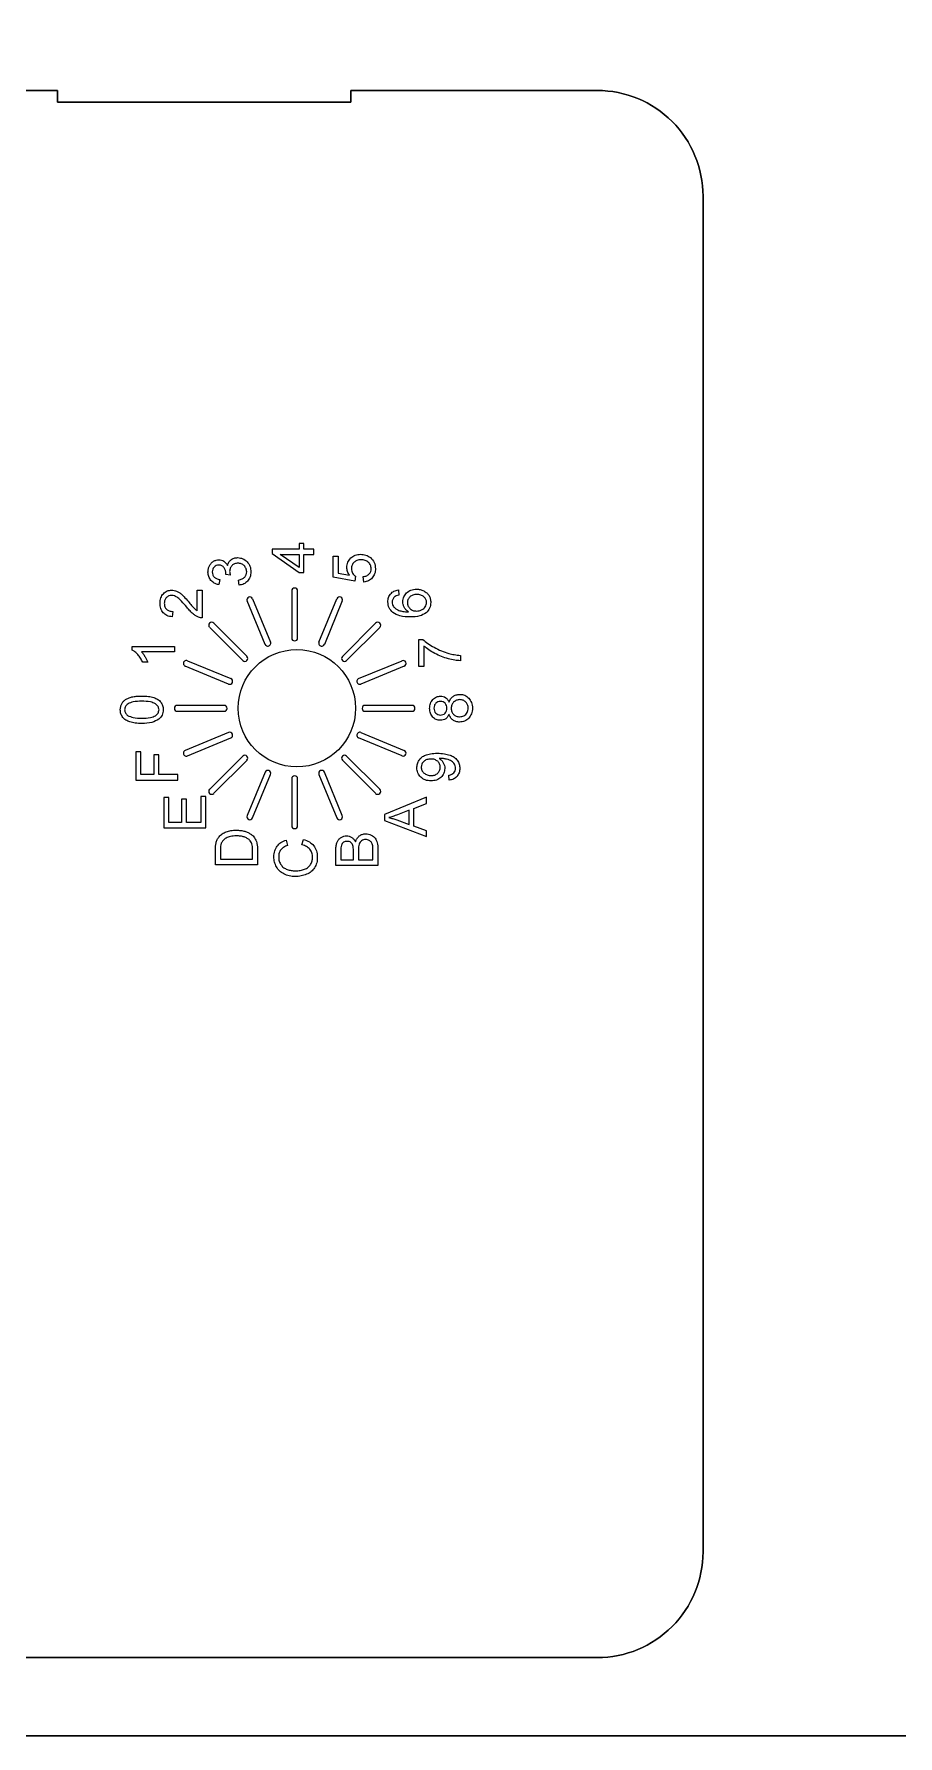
# Model space of a CAD drawing. Header units: millimetres. Extents: x 0 to 450, y 0 to 290.
# Drawn here: x 102.5 to 176.2, y 0 to 145 of the extents above; entities that cross this region are included whole.
import ezdxf

# ---------------------------------------------------------------- set-up
doc = ezdxf.new("R2010")
doc.units = ezdxf.units.MM
doc.header["$MEASUREMENT"] = 0
doc.layers.add('border', color=3, linetype='Continuous')
doc.layers.add('grave', color=1, linetype='Continuous')

msp = doc.modelspace()

# ---------------------------------------------------------------- linework, layer by layer
msp.add_lwpolyline([(450, 290), (450, 0), (0, 0), (0, 290)], close=True)
for points in [[(19.18, 131.19), (19.18, 15.68, 0.414214), (28.18, 6.68), (150.55, 6.68, 0.414214), (159.55, 15.68), (159.55, 131.19, 0.414214), (150.55, 140.19), (129.55, 140.19), (129.55, 139.19), (104.55, 139.19), (104.55, 140.19), (74.18, 140.19), (74.18, 139.19), (49.18, 139.19), (49.18, 140.19), (28.18, 140.19, 0.414213)], [(19.18, 131.19, -0.414213), (28.18, 140.19), (49.18, 140.19), (49.18, 139.19), (74.18, 139.19), (74.18, 140.19), (104.55, 140.19), (104.55, 139.19), (129.55, 139.19), (129.55, 140.19), (150.55, 140.19, -0.414214), (159.55, 131.19), (159.55, 15.68, -0.414214), (150.55, 6.68), (28.18, 6.68, -0.414214), (19.18, 15.68)]]:
    msp.add_lwpolyline(points, format="xyb", close=True)
msp.add_circle((124.94, 87.56), 5)
at = {"layer": 'border'}
msp.add_lwpolyline([(450, 0), (450, 290), (0, 290), (0, 0)], close=True, dxfattribs=at)
at = {"layer": 'grave'}
for p, q in [((128.04, 98.73), (128.04, 100.51)), ((128.04, 100.51), (128.46, 100.51)), ((128.46, 100.51), (128.46, 99.08)), ((119.26, 98.91), (118.88, 98.96)), ((129.88, 98.38), (128.04, 98.73)), ((128.46, 99.08), (129.43, 98.89)), ((129.94, 98.8), (129.88, 98.38)), ((130.64, 98.3), (130.6, 98.77)), ((116.45, 95.87), (116.45, 97.63)), ((116.45, 97.63), (116.87, 97.63)), ((116.87, 97.63), (116.87, 95.26)), ((118.37, 98.52), (118.29, 98.09)), ((120.01, 98.04), (119.95, 98.48)), ((133.59, 97.64), (133.62, 97.2)), ((114.36, 95.8), (114.31, 95.35)), ((122.23, 93), (120.7, 96.7)), ((121.16, 96.89), (122.69, 93.19)), ((126.82, 93.19), (128.35, 96.89)), ((128.81, 96.7), (127.28, 93)), ((120.34, 91.62), (117.51, 94.45)), ((117.86, 94.8), (120.69, 91.97)), ((128.82, 91.97), (131.65, 94.8)), ((132, 94.45), (129.17, 91.62)), ((110.91, 92.52), (110.91, 92.81)), ((110.91, 92.81), (114.5, 92.81)), ((114.5, 92.81), (114.5, 92.37)), ((135.33, 91.11), (135.33, 93.43)), ((135.33, 93.43), (135.68, 93.43)), ((135.76, 92.86), (135.76, 91.11)), ((114.5, 92.37), (111.7, 92.37)), ((112.23, 91.49), (111.8, 91.49)), ((115.61, 91.61), (119.31, 90.08)), ((130.2, 90.08), (133.9, 91.61)), ((138.87, 92.06), (138.87, 91.61)), ((119.12, 89.62), (115.42, 91.15)), ((134.09, 91.15), (130.39, 89.62)), ((135.76, 91.11), (135.33, 91.11)), ((133.9, 83.5), (130.2, 85.03)), ((130.39, 85.49), (134.09, 83.96)), ((117.51, 80.66), (120.34, 83.49)), ((120.69, 83.13), (117.86, 80.31)), ((131.65, 80.31), (128.82, 83.13)), ((129.17, 83.49), (132, 80.66)), ((137.93, 81.43), (137.89, 81.86)), ((134.51, 78.87), (133.52, 78.49)), ((134.51, 77.65), (134.51, 78.87)), ((133.46, 78.05), (134.51, 77.65)), ((118, 74.21), (118, 75.44)), ((118.42, 75.44), (118.42, 74.69)), ((121.16, 74.69), (121.16, 75.45)), ((121.58, 75.5), (121.58, 74.21)), ((124.03, 76.33), (124.14, 75.86)), ((125.37, 75.91), (125.49, 76.39)), ((128.26, 74.16), (128.26, 75.5)), ((129.76, 74.63), (129.76, 75.41)), ((130.19, 75.46), (130.19, 74.63)), ((131.42, 74.63), (131.42, 75.52)), ((131.84, 75.52), (131.84, 74.16)), ((121.58, 74.21), (118, 74.21)), ((118.42, 74.69), (121.16, 74.69)), ((131.84, 74.16), (128.26, 74.16)), ((128.68, 75.35), (128.68, 74.63)), ((128.68, 74.63), (129.76, 74.63)), ((130.19, 74.63), (131.42, 74.63))]:
    msp.add_line(p, q, dxfattribs=at)
for points in [[(126.39, 101.11), (125.54, 101.11), (125.54, 101.6), (125.13, 101.6), (125.13, 101.11), (122.82, 101.11), (122.82, 100.75), (125.13, 99.12), (125.54, 99.12), (125.54, 100.67), (126.39, 100.67)], [(125.13, 99.55), (123.52, 100.67), (125.13, 100.67)], [(114.8, 81.91), (113.17, 81.91), (113.17, 83.59), (112.75, 83.59), (112.75, 81.91), (111.64, 81.91), (111.64, 83.85), (111.22, 83.85), (111.22, 81.44), (114.8, 81.44)], [(117.18, 80.03), (116.75, 80.03), (116.75, 77.83), (115.53, 77.83), (115.53, 79.81), (115.11, 79.81), (115.11, 77.83), (114.02, 77.83), (114.02, 79.95), (113.6, 79.95), (113.6, 77.36), (117.18, 77.36)], [(135.98, 77.12), (134.9, 77.52), (134.9, 79.01), (135.98, 79.43), (135.98, 79.97), (132.4, 78.5), (132.4, 77.99), (135.98, 76.62)]]:
    msp.add_lwpolyline(points, close=True, dxfattribs=at)
for points in [[(125, 93.55), (125, 97.55, 1), (124.5, 97.55), (124.5, 93.55, 1)], [(114.75, 87.3), (118.75, 87.3, 1), (118.75, 87.8), (114.75, 87.8, 1)], [(130.75, 87.3), (134.75, 87.3, 1), (134.75, 87.8), (130.75, 87.8, 1)], [(119.12, 85.49), (115.42, 83.96, 1), (115.61, 83.5), (119.31, 85.03, 1)], [(122.23, 82.11), (120.7, 78.41, 1), (121.16, 78.22), (122.69, 81.92, 1)], [(124.5, 81.55), (124.5, 77.55, 1), (125, 77.55), (125, 81.55, 1)], [(126.82, 81.92), (128.35, 78.22, 1), (128.81, 78.41), (127.28, 82.11, 1)]]:
    msp.add_lwpolyline(points, format="xyb", close=True, dxfattribs=at)
msp.add_circle((124.94, 87.56), 5, dxfattribs=at)
for centre, start, end in [((120.93, 96.79), 22.5, 202.5), ((128.58, 96.79), 337.5, 157.5), ((117.68, 94.63), 45, 225), ((131.83, 94.63), 315, 135), ((122.46, 93.1), 202.5, 22.5), ((127.05, 93.1), 157.5, 337.5), ((115.52, 91.38), 67.5, 247.5), ((120.51, 91.8), 225, 45), ((129, 91.8), 135, 315), ((133.99, 91.38), 292.5, 112.5), ((119.21, 89.85), 247.5, 67.5), ((130.3, 89.85), 112.5, 292.5), ((130.3, 85.26), 67.5, 247.5), ((120.51, 83.31), 315, 135), ((129, 83.31), 45, 225), ((133.99, 83.73), 247.5, 67.5), ((117.68, 80.48), 135, 315), ((131.83, 80.48), 225, 45)]:
    msp.add_arc(centre, 0.25, start, end, dxfattribs=at)
for points, knots in [([(117.49, 99.7), (117.53, 99.78), (117.62, 99.93), (117.76, 100.03), (117.83, 100.08)], [0, 0, 0, 0, 0.02635026, 0.05150271, 0.05150271, 0.05150271, 0.05150271]), ([(117.83, 100.08), (117.91, 100.12), (118.05, 100.19), (118.21, 100.2), (118.29, 100.21)], [0, 0, 0, 0, 0.02444831, 0.04841448, 0.04841448, 0.04841448, 0.04841448]), ([(118.29, 100.21), (118.37, 100.2), (118.52, 100.19), (118.65, 100.12), (118.72, 100.08)], [0, 0, 0, 0, 0.02237336, 0.04451912, 0.04451912, 0.04451912, 0.04451912]), ([(118.72, 100.08), (118.78, 100.04), (118.9, 99.94), (118.98, 99.79), (119.02, 99.72)], [0, 0, 0, 0, 0.02303291, 0.04818776, 0.04818776, 0.04818776, 0.04818776]), ([(119.02, 99.72), (119.05, 99.81), (119.11, 100.01), (119.25, 100.14), (119.32, 100.21)], [0, 0, 0, 0, 0.03036364, 0.05886113, 0.05886113, 0.05886113, 0.05886113]), ([(119.32, 100.21), (119.41, 100.26), (119.58, 100.37), (119.79, 100.38), (119.9, 100.39)], [0, 0, 0, 0, 0.02912511, 0.06119641, 0.06119641, 0.06119641, 0.06119641]), ([(119.9, 100.39), (120.05, 100.37), (120.35, 100.34), (120.58, 100.14), (120.7, 100.04)], [0, 0, 0, 0, 0.04413944, 0.08846695, 0.08846695, 0.08846695, 0.08846695]), ([(129.2, 99.56), (129.21, 99.71), (129.24, 100.01), (129.43, 100.24), (129.53, 100.36)], [0, 0, 0, 0, 0.04396875, 0.08734001, 0.08734001, 0.08734001, 0.08734001]), ([(129.53, 100.36), (129.64, 100.45), (129.89, 100.64), (130.2, 100.67), (130.36, 100.68)], [0, 0, 0, 0, 0.04428646, 0.09136764, 0.09136764, 0.09136764, 0.09136764]), ([(130.4, 100.21), (130.28, 100.21), (130.06, 100.19), (129.89, 100.06), (129.81, 100)], [0, 0, 0, 0, 0.03404226, 0.06422729, 0.06422729, 0.06422729, 0.06422729]), ([(130.36, 100.68), (130.52, 100.67), (130.82, 100.65), (131.08, 100.48), (131.2, 100.39)], [0, 0, 0, 0, 0.04583817, 0.08998056, 0.08998056, 0.08998056, 0.08998056]), ([(131.04, 99.99), (130.95, 100.06), (130.76, 100.19), (130.52, 100.2), (130.4, 100.21)], [0, 0, 0, 0, 0.03234495, 0.06841027, 0.06841027, 0.06841027, 0.06841027]), ([(131.2, 100.39), (131.33, 100.27), (131.59, 100.01), (131.62, 99.64), (131.64, 99.45)], [0, 0, 0, 0, 0.0521501, 0.1065301, 0.1065301, 0.1065301, 0.1065301]), ([(117.36, 99.16), (117.37, 99.26), (117.38, 99.44), (117.45, 99.62), (117.49, 99.7)], [0, 0, 0, 0, 0.02831224, 0.05579835, 0.05579835, 0.05579835, 0.05579835]), ([(117.61, 98.45), (117.54, 98.55), (117.39, 98.77), (117.37, 99.03), (117.36, 99.16)], [0, 0, 0, 0, 0.03686075, 0.0763322, 0.0763322, 0.0763322, 0.0763322]), ([(117.88, 99.59), (117.84, 99.53), (117.74, 99.41), (117.73, 99.25), (117.73, 99.17)], [0, 0, 0, 0, 0.02219818, 0.04602926, 0.04602926, 0.04602926, 0.04602926]), ([(117.73, 99.17), (117.73, 99.09), (117.74, 98.93), (117.84, 98.81), (117.89, 98.74)], [0, 0, 0, 0, 0.02384132, 0.04655009, 0.04655009, 0.04655009, 0.04655009]), ([(118.28, 99.76), (118.21, 99.75), (118.06, 99.74), (117.94, 99.64), (117.88, 99.59)], [0, 0, 0, 0, 0.02246997, 0.04420715, 0.04420715, 0.04420715, 0.04420715]), ([(117.89, 98.74), (117.95, 98.69), (118.09, 98.58), (118.27, 98.54), (118.37, 98.52)], [0, 0, 0, 0, 0.02455101, 0.05384432, 0.05384432, 0.05384432, 0.05384432]), ([(118.74, 99.53), (118.68, 99.6), (118.56, 99.73), (118.38, 99.75), (118.28, 99.76)], [0, 0, 0, 0, 0.02510623, 0.05224382, 0.05224382, 0.05224382, 0.05224382]), ([(118.88, 99.03), (118.88, 99.12), (118.87, 99.3), (118.78, 99.46), (118.74, 99.53)], [0, 0, 0, 0, 0.02692259, 0.05319474, 0.05319474, 0.05319474, 0.05319474]), ([(118.88, 98.96), (118.88, 98.97), (118.88, 98.99), (118.88, 99.02), (118.88, 99.03)], [0, 0, 0, 0, 0.003984151, 0.007099337, 0.007099337, 0.007099337, 0.007099337]), ([(119.41, 99.72), (119.35, 99.65), (119.24, 99.5), (119.22, 99.31), (119.21, 99.22)], [0, 0, 0, 0, 0.02686561, 0.055128, 0.055128, 0.055128, 0.055128]), ([(119.21, 99.22), (119.22, 99.17), (119.22, 99.07), (119.25, 98.96), (119.26, 98.91)], [0, 0, 0, 0, 0.01403026, 0.03144839, 0.03144839, 0.03144839, 0.03144839]), ([(119.91, 99.92), (119.81, 99.91), (119.63, 99.9), (119.48, 99.78), (119.41, 99.72)], [0, 0, 0, 0, 0.02805741, 0.05484616, 0.05484616, 0.05484616, 0.05484616]), ([(120.44, 99.71), (120.37, 99.77), (120.21, 99.89), (120.01, 99.91), (119.91, 99.92)], [0, 0, 0, 0, 0.02889628, 0.05855586, 0.05855586, 0.05855586, 0.05855586]), ([(119.95, 98.48), (120.07, 98.51), (120.27, 98.55), (120.42, 98.68), (120.49, 98.74)], [0, 0, 0, 0, 0.03372205, 0.06040708, 0.06040708, 0.06040708, 0.06040708]), ([(120.66, 99.18), (120.65, 99.28), (120.63, 99.48), (120.51, 99.63), (120.44, 99.71)], [0, 0, 0, 0, 0.02909503, 0.05781441, 0.05781441, 0.05781441, 0.05781441]), ([(120.49, 98.74), (120.54, 98.8), (120.64, 98.93), (120.65, 99.1), (120.66, 99.18)], [0, 0, 0, 0, 0.02365744, 0.04814589, 0.04814589, 0.04814589, 0.04814589]), ([(120.7, 100.04), (120.79, 99.92), (120.99, 99.66), (121.01, 99.34), (121.02, 99.18)], [0, 0, 0, 0, 0.04577052, 0.09419053, 0.09419053, 0.09419053, 0.09419053]), ([(121.02, 99.18), (121.01, 99.03), (120.99, 98.74), (120.82, 98.51), (120.74, 98.4)], [0, 0, 0, 0, 0.04368886, 0.08464274, 0.08464274, 0.08464274, 0.08464274]), ([(129.43, 98.89), (129.36, 99), (129.23, 99.2), (129.21, 99.45), (129.2, 99.56)], [0, 0, 0, 0, 0.03706885, 0.07212838, 0.07212838, 0.07212838, 0.07212838]), ([(129.81, 100), (129.74, 99.92), (129.61, 99.76), (129.6, 99.55), (129.59, 99.45)], [0, 0, 0, 0, 0.02932796, 0.0607159, 0.0607159, 0.0607159, 0.0607159]), ([(129.59, 99.45), (129.59, 99.38), (129.6, 99.24), (129.66, 99.12), (129.69, 99.06)], [0, 0, 0, 0, 0.02034598, 0.03986304, 0.03986304, 0.03986304, 0.03986304]), ([(129.69, 99.06), (129.72, 99.01), (129.79, 98.91), (129.89, 98.83), (129.94, 98.8)], [0, 0, 0, 0, 0.01885604, 0.03699408, 0.03699408, 0.03699408, 0.03699408]), ([(130.6, 98.77), (130.7, 98.79), (130.89, 98.82), (131.04, 98.95), (131.1, 99)], [0, 0, 0, 0, 0.03071424, 0.05681079, 0.05681079, 0.05681079, 0.05681079]), ([(131.36, 98.66), (131.26, 98.57), (131.06, 98.38), (130.78, 98.33), (130.64, 98.3)], [0, 0, 0, 0, 0.0399977, 0.08217247, 0.08217247, 0.08217247, 0.08217247]), ([(131.27, 99.45), (131.26, 99.56), (131.24, 99.76), (131.1, 99.92), (131.04, 99.99)], [0, 0, 0, 0, 0.02990125, 0.06020051, 0.06020051, 0.06020051, 0.06020051]), ([(131.1, 99), (131.15, 99.07), (131.25, 99.2), (131.27, 99.37), (131.27, 99.45)], [0, 0, 0, 0, 0.02421323, 0.04902314, 0.04902314, 0.04902314, 0.04902314]), ([(131.64, 99.45), (131.63, 99.3), (131.61, 99.01), (131.44, 98.77), (131.36, 98.66)], [0, 0, 0, 0, 0.04486587, 0.08575106, 0.08575106, 0.08575106, 0.08575106]), ([(113.28, 96.51), (113.29, 96.67), (113.3, 96.97), (113.48, 97.21), (113.56, 97.32)], [0, 0, 0, 0, 0.04669189, 0.08806999, 0.08806999, 0.08806999, 0.08806999]), ([(113.56, 97.32), (113.66, 97.41), (113.87, 97.59), (114.14, 97.61), (114.27, 97.62)], [0, 0, 0, 0, 0.03911668, 0.07865432, 0.07865432, 0.07865432, 0.07865432]), ([(114.26, 97.17), (114.18, 97.17), (114.01, 97.15), (113.88, 97.04), (113.82, 96.99)], [0, 0, 0, 0, 0.02452691, 0.04893536, 0.04893536, 0.04893536, 0.04893536]), ([(114.79, 96.97), (114.7, 97.03), (114.54, 97.14), (114.35, 97.16), (114.26, 97.17)], [0, 0, 0, 0, 0.03123988, 0.05741224, 0.05741224, 0.05741224, 0.05741224]), ([(114.27, 97.62), (114.34, 97.62), (114.49, 97.61), (114.62, 97.56), (114.69, 97.54)], [0, 0, 0, 0, 0.0214143, 0.04336261, 0.04336261, 0.04336261, 0.04336261]), ([(114.69, 97.54), (114.77, 97.5), (114.92, 97.42), (115.06, 97.31), (115.13, 97.25)], [0, 0, 0, 0, 0.0242973, 0.05271448, 0.05271448, 0.05271448, 0.05271448]), ([(115.13, 97.25), (115.22, 97.16), (115.44, 96.94), (115.64, 96.71), (115.76, 96.57)], [0, 0, 0, 0, 0.03843259, 0.09255416, 0.09255416, 0.09255416, 0.09255416]), ([(118.29, 98.09), (118.15, 98.12), (117.89, 98.18), (117.7, 98.36), (117.61, 98.45)], [0, 0, 0, 0, 0.04137185, 0.07886633, 0.07886633, 0.07886633, 0.07886633]), ([(120.74, 98.4), (120.64, 98.3), (120.43, 98.11), (120.15, 98.07), (120.01, 98.04)], [0, 0, 0, 0, 0.04044859, 0.0824627, 0.0824627, 0.0824627, 0.0824627]), ([(132.7, 96.62), (132.7, 96.75), (132.72, 97.01), (132.86, 97.22), (132.93, 97.31)], [0, 0, 0, 0, 0.03887509, 0.07442257, 0.07442257, 0.07442257, 0.07442257]), ([(132.93, 97.31), (133.02, 97.4), (133.21, 97.57), (133.46, 97.61), (133.59, 97.64)], [0, 0, 0, 0, 0.0355058, 0.07426443, 0.07426443, 0.07426443, 0.07426443]), ([(133.62, 97.2), (133.54, 97.18), (133.41, 97.15), (133.29, 97.07), (133.25, 97.04)], [0, 0, 0, 0, 0.023434, 0.04141981, 0.04141981, 0.04141981, 0.04141981]), ([(133.97, 96.64), (133.98, 96.79), (134.01, 97.07), (134.2, 97.28), (134.29, 97.39)], [0, 0, 0, 0, 0.041476, 0.08336616, 0.08336616, 0.08336616, 0.08336616]), ([(134.29, 97.39), (134.41, 97.48), (134.66, 97.67), (134.97, 97.69), (135.13, 97.7)], [0, 0, 0, 0, 0.04371909, 0.09089451, 0.09089451, 0.09089451, 0.09089451]), ([(135.15, 97.25), (135.04, 97.25), (134.83, 97.24), (134.65, 97.11), (134.57, 97.05)], [0, 0, 0, 0, 0.03353898, 0.06286504, 0.06286504, 0.06286504, 0.06286504]), ([(135.13, 97.7), (135.24, 97.7), (135.45, 97.68), (135.65, 97.6), (135.75, 97.56)], [0, 0, 0, 0, 0.03270348, 0.06473412, 0.06473412, 0.06473412, 0.06473412]), ([(135.76, 97.05), (135.68, 97.11), (135.5, 97.24), (135.27, 97.25), (135.15, 97.25)], [0, 0, 0, 0, 0.03044865, 0.06535521, 0.06535521, 0.06535521, 0.06535521]), ([(135.75, 97.56), (135.84, 97.5), (136.02, 97.4), (136.14, 97.24), (136.2, 97.16)], [0, 0, 0, 0, 0.03081813, 0.06025255, 0.06025255, 0.06025255, 0.06025255]), ([(136.2, 97.16), (136.24, 97.07), (136.33, 96.89), (136.34, 96.68), (136.35, 96.58)], [0, 0, 0, 0, 0.02945267, 0.06021155, 0.06021155, 0.06021155, 0.06021155]), ([(113.54, 95.7), (113.46, 95.81), (113.3, 96.06), (113.28, 96.35), (113.28, 96.51)], [0, 0, 0, 0, 0.04064736, 0.08696067, 0.08696067, 0.08696067, 0.08696067]), ([(113.82, 96.99), (113.77, 96.92), (113.66, 96.77), (113.65, 96.59), (113.64, 96.5)], [0, 0, 0, 0, 0.02537745, 0.0529362, 0.0529362, 0.0529362, 0.0529362]), ([(113.64, 96.5), (113.65, 96.4), (113.66, 96.21), (113.78, 96.06), (113.83, 95.99)], [0, 0, 0, 0, 0.02895846, 0.05536998, 0.05536998, 0.05536998, 0.05536998]), ([(113.83, 95.99), (113.9, 95.94), (114.06, 95.82), (114.25, 95.81), (114.36, 95.8)], [0, 0, 0, 0, 0.02685609, 0.05728963, 0.05728963, 0.05728963, 0.05728963]), ([(115.55, 96.18), (115.41, 96.35), (115.18, 96.63), (114.9, 96.87), (114.79, 96.97)], [0, 0, 0, 0, 0.0650277, 0.1095517, 0.1095517, 0.1095517, 0.1095517]), ([(116.09, 95.6), (116, 95.68), (115.81, 95.86), (115.64, 96.07), (115.55, 96.18)], [0, 0, 0, 0, 0.03507256, 0.07908852, 0.07908852, 0.07908852, 0.07908852]), ([(115.76, 96.57), (115.85, 96.46), (116, 96.28), (116.15, 96.12), (116.21, 96.06)], [0, 0, 0, 0, 0.04278631, 0.0678956, 0.0678956, 0.0678956, 0.0678956]), ([(116.21, 96.06), (116.25, 96.02), (116.32, 95.96), (116.41, 95.9), (116.45, 95.87)], [0, 0, 0, 0, 0.01568666, 0.03022229, 0.03022229, 0.03022229, 0.03022229]), ([(133.11, 95.72), (132.99, 95.84), (132.74, 96.1), (132.71, 96.44), (132.7, 96.62)], [0, 0, 0, 0, 0.0498648, 0.1017308, 0.1017308, 0.1017308, 0.1017308]), ([(133.25, 97.04), (133.19, 96.97), (133.08, 96.85), (133.06, 96.68), (133.06, 96.6)], [0, 0, 0, 0, 0.02438635, 0.04888914, 0.04888914, 0.04888914, 0.04888914]), ([(133.06, 96.6), (133.06, 96.53), (133.07, 96.4), (133.14, 96.28), (133.17, 96.23)], [0, 0, 0, 0, 0.01993085, 0.0392026, 0.0392026, 0.0392026, 0.0392026]), ([(134.61, 95.34), (134.31, 95.34), (133.77, 95.35), (133.31, 95.61), (133.11, 95.72)], [0, 0, 0, 0, 0.0901106, 0.1577979, 0.1577979, 0.1577979, 0.1577979]), ([(133.17, 96.23), (133.23, 96.16), (133.36, 96.02), (133.53, 95.94), (133.62, 95.9)], [0, 0, 0, 0, 0.02628348, 0.05551576, 0.05551576, 0.05551576, 0.05551576]), ([(133.62, 95.9), (133.73, 95.86), (134, 95.78), (134.28, 95.78), (134.44, 95.78)], [0, 0, 0, 0, 0.03637255, 0.08403729, 0.08403729, 0.08403729, 0.08403729]), ([(134.08, 96.16), (134.05, 96.24), (133.98, 96.39), (133.97, 96.56), (133.97, 96.64)], [0, 0, 0, 0, 0.02508842, 0.04985945, 0.04985945, 0.04985945, 0.04985945]), ([(134.44, 95.78), (134.37, 95.83), (134.22, 95.94), (134.13, 96.09), (134.08, 96.16)], [0, 0, 0, 0, 0.02746894, 0.05332495, 0.05332495, 0.05332495, 0.05332495]), ([(134.57, 97.05), (134.51, 96.98), (134.38, 96.84), (134.36, 96.65), (134.36, 96.56)], [0, 0, 0, 0, 0.02749038, 0.0554706, 0.0554706, 0.0554706, 0.0554706]), ([(134.36, 96.56), (134.36, 96.46), (134.38, 96.27), (134.51, 96.12), (134.57, 96.05)], [0, 0, 0, 0, 0.02804014, 0.05607882, 0.05607882, 0.05607882, 0.05607882]), ([(134.57, 96.05), (134.65, 95.99), (134.81, 95.86), (135.02, 95.85), (135.13, 95.84)], [0, 0, 0, 0, 0.0291851, 0.06095313, 0.06095313, 0.06095313, 0.06095313]), ([(135.13, 95.84), (135.2, 95.85), (135.35, 95.86), (135.49, 95.91), (135.56, 95.94)], [0, 0, 0, 0, 0.02234722, 0.04478512, 0.04478512, 0.04478512, 0.04478512]), ([(135.56, 95.94), (135.63, 95.97), (135.75, 96.04), (135.84, 96.15), (135.88, 96.21)], [0, 0, 0, 0, 0.02163182, 0.04201231, 0.04201231, 0.04201231, 0.04201231]), ([(135.99, 96.57), (135.98, 96.66), (135.96, 96.85), (135.83, 96.98), (135.76, 97.05)], [0, 0, 0, 0, 0.0264811, 0.0541682, 0.0541682, 0.0541682, 0.0541682]), ([(135.88, 96.21), (135.91, 96.27), (135.97, 96.38), (135.98, 96.51), (135.99, 96.57)], [0, 0, 0, 0, 0.01954109, 0.03835391, 0.03835391, 0.03835391, 0.03835391]), ([(136.35, 96.58), (136.33, 96.41), (136.3, 96.06), (136.06, 95.81), (135.95, 95.68)], [0, 0, 0, 0, 0.0508786, 0.1008497, 0.1008497, 0.1008497, 0.1008497]), ([(114.31, 95.35), (114.16, 95.37), (113.86, 95.41), (113.64, 95.61), (113.54, 95.7)], [0, 0, 0, 0, 0.04587519, 0.08619709, 0.08619709, 0.08619709, 0.08619709]), ([(116.56, 95.32), (116.48, 95.35), (116.31, 95.43), (116.17, 95.54), (116.09, 95.6)], [0, 0, 0, 0, 0.02670979, 0.05591823, 0.05591823, 0.05591823, 0.05591823]), ([(116.87, 95.26), (116.82, 95.26), (116.71, 95.27), (116.61, 95.3), (116.56, 95.32)], [0, 0, 0, 0, 0.01559851, 0.0311012, 0.0311012, 0.0311012, 0.0311012]), ([(135.95, 95.68), (135.77, 95.58), (135.36, 95.35), (134.89, 95.34), (134.61, 95.34)], [0, 0, 0, 0, 0.0594812, 0.1396326, 0.1396326, 0.1396326, 0.1396326]), ([(135.68, 93.43), (135.81, 93.31), (136.11, 93.05), (136.46, 92.85), (136.64, 92.75)], [0, 0, 0, 0, 0.054333, 0.1182703, 0.1182703, 0.1182703, 0.1182703]), ([(136.69, 92.23), (136.52, 92.33), (136.19, 92.51), (135.89, 92.75), (135.76, 92.86)], [0, 0, 0, 0, 0.0596331, 0.1130964, 0.1130964, 0.1130964, 0.1130964]), ([(111.38, 92.13), (111.31, 92.22), (111.16, 92.37), (110.99, 92.48), (110.91, 92.52)], [0, 0, 0, 0, 0.03384013, 0.06204286, 0.06204286, 0.06204286, 0.06204286]), ([(111.8, 91.49), (111.74, 91.61), (111.63, 91.84), (111.46, 92.04), (111.38, 92.13)], [0, 0, 0, 0, 0.03950592, 0.07712933, 0.07712933, 0.07712933, 0.07712933]), ([(111.7, 92.37), (111.75, 92.31), (111.86, 92.18), (111.95, 92.03), (112, 91.95)], [0, 0, 0, 0, 0.02378056, 0.05155298, 0.05155298, 0.05155298, 0.05155298]), ([(112, 91.95), (112.05, 91.87), (112.13, 91.72), (112.2, 91.56), (112.23, 91.49)], [0, 0, 0, 0, 0.02780212, 0.05158479, 0.05158479, 0.05158479, 0.05158479]), ([(136.64, 92.75), (136.84, 92.64), (137.24, 92.43), (137.67, 92.3), (137.88, 92.23)], [0, 0, 0, 0, 0.0680114, 0.1346573, 0.1346573, 0.1346573, 0.1346573]), ([(137.85, 91.77), (137.65, 91.83), (137.25, 91.95), (136.88, 92.14), (136.69, 92.23)], [0, 0, 0, 0, 0.0618409, 0.1242261, 0.1242261, 0.1242261, 0.1242261]), ([(138.87, 91.61), (138.71, 91.62), (138.37, 91.64), (138.03, 91.73), (137.85, 91.77)], [0, 0, 0, 0, 0.0468491, 0.1035713, 0.1035713, 0.1035713, 0.1035713]), ([(137.88, 92.23), (138.04, 92.19), (138.36, 92.11), (138.69, 92.08), (138.87, 92.06)], [0, 0, 0, 0, 0.04828224, 0.09996724, 0.09996724, 0.09996724, 0.09996724]), ([(110.34, 88.3), (110.42, 88.34), (110.59, 88.44), (110.78, 88.49), (110.88, 88.52)], [0, 0, 0, 0, 0.02732699, 0.05786128, 0.05786128, 0.05786128, 0.05786128]), ([(110.88, 88.52), (111, 88.54), (111.28, 88.6), (111.56, 88.6), (111.72, 88.6)], [0, 0, 0, 0, 0.03732704, 0.0851295, 0.0851295, 0.0851295, 0.0851295]), ([(111.72, 88.6), (111.91, 88.6), (112.26, 88.59), (112.59, 88.51), (112.74, 88.47)], [0, 0, 0, 0, 0.0570071, 0.1028162, 0.1028162, 0.1028162, 0.1028162]), ([(112.74, 88.47), (112.86, 88.42), (113.09, 88.34), (113.26, 88.17), (113.34, 88.08)], [0, 0, 0, 0, 0.03791085, 0.07196247, 0.07196247, 0.07196247, 0.07196247]), ([(136.52, 88.31), (136.62, 88.39), (136.81, 88.56), (137.06, 88.58), (137.19, 88.59)], [0, 0, 0, 0, 0.03701224, 0.07381402, 0.07381402, 0.07381402, 0.07381402]), ([(137.19, 88.59), (137.26, 88.59), (137.42, 88.58), (137.55, 88.5), (137.62, 88.46)], [0, 0, 0, 0, 0.02351276, 0.04582798, 0.04582798, 0.04582798, 0.04582798]), ([(137.62, 88.46), (137.68, 88.41), (137.8, 88.3), (137.87, 88.15), (137.9, 88.07)], [0, 0, 0, 0, 0.02317621, 0.04937035, 0.04937035, 0.04937035, 0.04937035]), ([(137.9, 88.07), (137.94, 88.17), (138.02, 88.36), (138.17, 88.5), (138.25, 88.57)], [0, 0, 0, 0, 0.03223906, 0.06178324, 0.06178324, 0.06178324, 0.06178324]), ([(138.25, 88.57), (138.33, 88.62), (138.51, 88.72), (138.72, 88.73), (138.82, 88.74)], [0, 0, 0, 0, 0.02924802, 0.06043013, 0.06043013, 0.06043013, 0.06043013]), ([(138.82, 88.74), (138.97, 88.73), (139.26, 88.7), (139.48, 88.51), (139.59, 88.42)], [0, 0, 0, 0, 0.04300935, 0.08557606, 0.08557606, 0.08557606, 0.08557606]), ([(109.89, 87.43), (109.9, 87.52), (109.91, 87.7), (109.98, 87.86), (110.01, 87.94)], [0, 0, 0, 0, 0.02719356, 0.05225005, 0.05225005, 0.05225005, 0.05225005]), ([(110.1, 86.78), (110.04, 86.88), (109.91, 87.08), (109.9, 87.31), (109.89, 87.43)], [0, 0, 0, 0, 0.03307273, 0.06919226, 0.06919226, 0.06919226, 0.06919226]), ([(110.01, 87.94), (110.05, 88.01), (110.14, 88.15), (110.28, 88.25), (110.34, 88.3)], [0, 0, 0, 0, 0.02437199, 0.04946516, 0.04946516, 0.04946516, 0.04946516]), ([(110.55, 87.94), (110.46, 87.87), (110.3, 87.74), (110.27, 87.53), (110.26, 87.43)], [0, 0, 0, 0, 0.03180097, 0.06094916, 0.06094916, 0.06094916, 0.06094916]), ([(110.26, 87.43), (110.27, 87.33), (110.29, 87.14), (110.44, 87.01), (110.51, 86.94)], [0, 0, 0, 0, 0.02796589, 0.05652493, 0.05652493, 0.05652493, 0.05652493]), ([(111.72, 88.15), (111.47, 88.15), (111.07, 88.16), (110.69, 88), (110.55, 87.94)], [0, 0, 0, 0, 0.073728, 0.12026, 0.12026, 0.12026, 0.12026]), ([(112.89, 87.94), (112.75, 88), (112.38, 88.15), (111.97, 88.15), (111.72, 88.15)], [0, 0, 0, 0, 0.0465895, 0.1200131, 0.1200131, 0.1200131, 0.1200131]), ([(113.19, 87.43), (113.17, 87.53), (113.14, 87.74), (112.98, 87.87), (112.89, 87.94)], [0, 0, 0, 0, 0.02880913, 0.06064739, 0.06064739, 0.06064739, 0.06064739]), ([(112.9, 86.92), (112.98, 86.99), (113.14, 87.13), (113.17, 87.33), (113.19, 87.43)], [0, 0, 0, 0, 0.03177515, 0.06057653, 0.06057653, 0.06057653, 0.06057653]), ([(113.55, 87.43), (113.53, 87.27), (113.51, 86.96), (113.29, 86.73), (113.18, 86.62)], [0, 0, 0, 0, 0.04712582, 0.09191752, 0.09191752, 0.09191752, 0.09191752]), ([(113.34, 88.08), (113.4, 87.99), (113.53, 87.79), (113.54, 87.56), (113.55, 87.43)], [0, 0, 0, 0, 0.03317004, 0.06947516, 0.06947516, 0.06947516, 0.06947516]), ([(136.25, 87.55), (136.26, 87.7), (136.28, 87.98), (136.44, 88.2), (136.52, 88.31)], [0, 0, 0, 0, 0.04284134, 0.08176719, 0.08176719, 0.08176719, 0.08176719]), ([(136.52, 86.81), (136.44, 86.91), (136.27, 87.13), (136.26, 87.41), (136.25, 87.55)], [0, 0, 0, 0, 0.03832235, 0.08083828, 0.08083828, 0.08083828, 0.08083828]), ([(136.78, 87.98), (136.73, 87.92), (136.63, 87.79), (136.62, 87.64), (136.61, 87.56)], [0, 0, 0, 0, 0.02247242, 0.0456984, 0.0456984, 0.0456984, 0.0456984]), ([(136.61, 87.56), (136.62, 87.48), (136.63, 87.32), (136.73, 87.2), (136.77, 87.14)], [0, 0, 0, 0, 0.0233602, 0.04565709, 0.04565709, 0.04565709, 0.04565709]), ([(136.77, 87.14), (136.83, 87.09), (136.94, 87), (137.09, 86.98), (137.16, 86.98)], [0, 0, 0, 0, 0.0216409, 0.04292354, 0.04292354, 0.04292354, 0.04292354]), ([(137.18, 88.14), (137.11, 88.14), (136.95, 88.12), (136.83, 88.02), (136.78, 87.98)], [0, 0, 0, 0, 0.02263676, 0.04490686, 0.04490686, 0.04490686, 0.04490686]), ([(137.16, 86.98), (137.24, 86.98), (137.39, 86.99), (137.51, 87.09), (137.57, 87.14)], [0, 0, 0, 0, 0.0234309, 0.04557287, 0.04557287, 0.04557287, 0.04557287]), ([(137.57, 87.98), (137.52, 88.03), (137.4, 88.12), (137.26, 88.14), (137.18, 88.14)], [0, 0, 0, 0, 0.02155954, 0.043334, 0.043334, 0.043334, 0.043334]), ([(137.73, 87.56), (137.73, 87.64), (137.72, 87.8), (137.62, 87.92), (137.57, 87.98)], [0, 0, 0, 0, 0.02344517, 0.04551294, 0.04551294, 0.04551294, 0.04551294]), ([(137.57, 87.14), (137.62, 87.2), (137.72, 87.32), (137.73, 87.48), (137.73, 87.56)], [0, 0, 0, 0, 0.0223482, 0.04637002, 0.04637002, 0.04637002, 0.04637002]), ([(137.9, 87.06), (137.87, 86.98), (137.8, 86.82), (137.68, 86.71), (137.62, 86.66)], [0, 0, 0, 0, 0.02672343, 0.05015942, 0.05015942, 0.05015942, 0.05015942]), ([(138.22, 86.56), (138.15, 86.63), (138, 86.77), (137.94, 86.96), (137.9, 87.06)], [0, 0, 0, 0, 0.02919832, 0.06066267, 0.06066267, 0.06066267, 0.06066267]), ([(138.3, 88.08), (138.24, 88), (138.12, 87.85), (138.1, 87.65), (138.09, 87.55)], [0, 0, 0, 0, 0.02841482, 0.05795717, 0.05795717, 0.05795717, 0.05795717]), ([(138.09, 87.55), (138.1, 87.45), (138.12, 87.26), (138.24, 87.11), (138.3, 87.04)], [0, 0, 0, 0, 0.02881068, 0.05651353, 0.05651353, 0.05651353, 0.05651353]), ([(138.83, 88.29), (138.73, 88.28), (138.53, 88.27), (138.38, 88.14), (138.3, 88.08)], [0, 0, 0, 0, 0.02946849, 0.05780651, 0.05780651, 0.05780651, 0.05780651]), ([(138.3, 87.04), (138.37, 86.98), (138.52, 86.86), (138.71, 86.84), (138.81, 86.83)], [0, 0, 0, 0, 0.02767756, 0.05633265, 0.05633265, 0.05633265, 0.05633265]), ([(139.34, 88.09), (139.27, 88.15), (139.12, 88.27), (138.92, 88.28), (138.83, 88.29)], [0, 0, 0, 0, 0.02767747, 0.05663832, 0.05663832, 0.05663832, 0.05663832]), ([(139.17, 86.92), (139.23, 86.96), (139.34, 87.02), (139.41, 87.13), (139.45, 87.19)], [0, 0, 0, 0, 0.0191287, 0.0384342, 0.0384342, 0.0384342, 0.0384342]), ([(139.54, 87.57), (139.54, 87.67), (139.52, 87.86), (139.4, 88.01), (139.34, 88.09)], [0, 0, 0, 0, 0.02919051, 0.05697069, 0.05697069, 0.05697069, 0.05697069]), ([(139.45, 87.19), (139.48, 87.25), (139.53, 87.37), (139.54, 87.5), (139.54, 87.57)], [0, 0, 0, 0, 0.01963049, 0.03937055, 0.03937055, 0.03937055, 0.03937055]), ([(139.59, 88.42), (139.68, 88.3), (139.87, 88.04), (139.89, 87.73), (139.9, 87.56)], [0, 0, 0, 0, 0.04430463, 0.09278975, 0.09278975, 0.09278975, 0.09278975]), ([(139.9, 87.56), (139.89, 87.4), (139.87, 87.08), (139.68, 86.83), (139.59, 86.71)], [0, 0, 0, 0, 0.04849005, 0.09284318, 0.09284318, 0.09284318, 0.09284318]), ([(110.7, 86.4), (110.58, 86.44), (110.35, 86.53), (110.18, 86.7), (110.1, 86.78)], [0, 0, 0, 0, 0.03792235, 0.07192568, 0.07192568, 0.07192568, 0.07192568]), ([(110.51, 86.94), (110.67, 86.88), (111.05, 86.72), (111.47, 86.72), (111.72, 86.72)], [0, 0, 0, 0, 0.0495856, 0.1240819, 0.1240819, 0.1240819, 0.1240819]), ([(111.72, 86.27), (111.53, 86.27), (111.18, 86.27), (110.85, 86.36), (110.7, 86.4)], [0, 0, 0, 0, 0.0573745, 0.1033223, 0.1033223, 0.1033223, 0.1033223]), ([(111.72, 86.72), (111.97, 86.72), (112.38, 86.71), (112.75, 86.86), (112.9, 86.92)], [0, 0, 0, 0, 0.0735758, 0.1201365, 0.1201365, 0.1201365, 0.1201365]), ([(113.18, 86.62), (112.99, 86.52), (112.53, 86.28), (112.02, 86.27), (111.72, 86.27)], [0, 0, 0, 0, 0.0644396, 0.1516817, 0.1516817, 0.1516817, 0.1516817]), ([(137.17, 86.53), (137.05, 86.54), (136.8, 86.56), (136.61, 86.73), (136.52, 86.81)], [0, 0, 0, 0, 0.03662852, 0.07305552, 0.07305552, 0.07305552, 0.07305552]), ([(137.62, 86.66), (137.55, 86.62), (137.41, 86.54), (137.25, 86.53), (137.17, 86.53)], [0, 0, 0, 0, 0.02265712, 0.04692978, 0.04692978, 0.04692978, 0.04692978]), ([(138.81, 86.38), (138.7, 86.39), (138.49, 86.4), (138.31, 86.51), (138.22, 86.56)], [0, 0, 0, 0, 0.03237778, 0.06192551, 0.06192551, 0.06192551, 0.06192551]), ([(138.81, 86.83), (138.87, 86.84), (139, 86.85), (139.12, 86.9), (139.17, 86.92)], [0, 0, 0, 0, 0.01862735, 0.0377187, 0.0377187, 0.0377187, 0.0377187]), ([(139.59, 86.71), (139.48, 86.61), (139.25, 86.42), (138.96, 86.4), (138.81, 86.38)], [0, 0, 0, 0, 0.04284247, 0.08660129, 0.08660129, 0.08660129, 0.08660129]), ([(135.16, 82.49), (135.17, 82.61), (135.19, 82.83), (135.3, 83.03), (135.35, 83.13)], [0, 0, 0, 0, 0.03374561, 0.0672796, 0.0672796, 0.0672796, 0.0672796]), ([(135.35, 83.13), (135.42, 83.22), (135.57, 83.41), (135.78, 83.52), (135.89, 83.57)], [0, 0, 0, 0, 0.03416831, 0.07008734, 0.07008734, 0.07008734, 0.07008734]), ([(135.75, 83.03), (135.69, 82.96), (135.56, 82.82), (135.54, 82.64), (135.53, 82.55)], [0, 0, 0, 0, 0.02774659, 0.05460284, 0.05460284, 0.05460284, 0.05460284]), ([(136.35, 83.23), (136.23, 83.23), (136.01, 83.21), (135.83, 83.09), (135.75, 83.03)], [0, 0, 0, 0, 0.03430709, 0.06448342, 0.06448342, 0.06448342, 0.06448342]), ([(135.89, 83.57), (136.03, 83.61), (136.36, 83.71), (136.7, 83.72), (136.9, 83.72)], [0, 0, 0, 0, 0.0440362, 0.1022932, 0.1022932, 0.1022932, 0.1022932]), ([(136.94, 83.04), (136.86, 83.09), (136.68, 83.22), (136.47, 83.23), (136.35, 83.23)], [0, 0, 0, 0, 0.02943822, 0.0635162, 0.0635162, 0.0635162, 0.0635162]), ([(136.9, 83.72), (137.1, 83.72), (137.47, 83.71), (137.83, 83.61), (137.99, 83.57)], [0, 0, 0, 0, 0.0617274, 0.1106572, 0.1106572, 0.1106572, 0.1106572]), ([(137.16, 82.53), (137.15, 82.63), (137.13, 82.82), (137, 82.96), (136.94, 83.04)], [0, 0, 0, 0, 0.02830982, 0.055825, 0.055825, 0.055825, 0.055825]), ([(137.16, 83.28), (137.15, 83.28), (137.12, 83.28), (137.09, 83.28), (137.07, 83.28)], [0, 0, 0, 0, 0.003662618, 0.00879284, 0.00879284, 0.00879284, 0.00879284]), ([(137.07, 83.28), (137.14, 83.23), (137.28, 83.13), (137.37, 82.99), (137.41, 82.92)], [0, 0, 0, 0, 0.02458986, 0.04995087, 0.04995087, 0.04995087, 0.04995087]), ([(137.7, 83.22), (137.61, 83.24), (137.43, 83.28), (137.25, 83.28), (137.16, 83.28)], [0, 0, 0, 0, 0.02706667, 0.05421634, 0.05421634, 0.05421634, 0.05421634]), ([(137.41, 82.92), (137.45, 82.84), (137.53, 82.69), (137.54, 82.51), (137.54, 82.43)], [0, 0, 0, 0, 0.02571243, 0.05158461, 0.05158461, 0.05158461, 0.05158461]), ([(138.12, 83.05), (138.06, 83.09), (137.92, 83.16), (137.78, 83.2), (137.7, 83.22)], [0, 0, 0, 0, 0.02030841, 0.04508577, 0.04508577, 0.04508577, 0.04508577]), ([(137.99, 83.57), (138.11, 83.52), (138.35, 83.42), (138.52, 83.22), (138.61, 83.13)], [0, 0, 0, 0, 0.04030606, 0.07699131, 0.07699131, 0.07699131, 0.07699131]), ([(138.36, 82.8), (138.33, 82.85), (138.26, 82.95), (138.17, 83.02), (138.12, 83.05)], [0, 0, 0, 0, 0.01761184, 0.03546069, 0.03546069, 0.03546069, 0.03546069]), ([(138.46, 82.45), (138.45, 82.51), (138.45, 82.64), (138.39, 82.75), (138.36, 82.8)], [0, 0, 0, 0, 0.0191534, 0.03706971, 0.03706971, 0.03706971, 0.03706971]), ([(138.61, 83.13), (138.67, 83.02), (138.8, 82.81), (138.81, 82.56), (138.82, 82.44)], [0, 0, 0, 0, 0.03570287, 0.0730996, 0.0730996, 0.0730996, 0.0730996]), ([(135.5, 81.69), (135.4, 81.8), (135.2, 82.04), (135.18, 82.34), (135.16, 82.49)], [0, 0, 0, 0, 0.04390801, 0.08896032, 0.08896032, 0.08896032, 0.08896032]), ([(136.37, 81.37), (136.2, 81.38), (135.88, 81.4), (135.62, 81.59), (135.5, 81.69)], [0, 0, 0, 0, 0.04978453, 0.09520516, 0.09520516, 0.09520516, 0.09520516]), ([(135.53, 82.55), (135.54, 82.45), (135.56, 82.25), (135.7, 82.11), (135.77, 82.04)], [0, 0, 0, 0, 0.02804995, 0.05771361, 0.05771361, 0.05771361, 0.05771361]), ([(135.77, 82.04), (135.86, 81.97), (136.04, 81.84), (136.27, 81.83), (136.39, 81.82)], [0, 0, 0, 0, 0.03193655, 0.06690693, 0.06690693, 0.06690693, 0.06690693]), ([(137.22, 81.67), (137.1, 81.58), (136.85, 81.4), (136.54, 81.38), (136.37, 81.37)], [0, 0, 0, 0, 0.04390409, 0.09212867, 0.09212867, 0.09212867, 0.09212867]), ([(136.39, 81.82), (136.49, 81.83), (136.7, 81.84), (136.86, 81.96), (136.94, 82.02)], [0, 0, 0, 0, 0.03140177, 0.06043479, 0.06043479, 0.06043479, 0.06043479]), ([(136.94, 82.02), (137, 82.1), (137.13, 82.24), (137.15, 82.44), (137.16, 82.53)], [0, 0, 0, 0, 0.02806373, 0.05643349, 0.05643349, 0.05643349, 0.05643349]), ([(137.54, 82.43), (137.53, 82.28), (137.5, 82), (137.32, 81.78), (137.22, 81.67)], [0, 0, 0, 0, 0.04179941, 0.08366152, 0.08366152, 0.08366152, 0.08366152]), ([(137.89, 81.86), (137.98, 81.87), (138.14, 81.91), (138.27, 82.01), (138.32, 82.06)], [0, 0, 0, 0, 0.0268572, 0.04849096, 0.04849096, 0.04849096, 0.04849096]), ([(138.59, 81.75), (138.5, 81.67), (138.31, 81.5), (138.06, 81.46), (137.93, 81.43)], [0, 0, 0, 0, 0.03521793, 0.0742153, 0.0742153, 0.0742153, 0.0742153]), ([(138.32, 82.06), (138.36, 82.12), (138.44, 82.23), (138.45, 82.37), (138.46, 82.45)], [0, 0, 0, 0, 0.01999439, 0.04179975, 0.04179975, 0.04179975, 0.04179975]), ([(138.82, 82.44), (138.81, 82.31), (138.8, 82.06), (138.65, 81.85), (138.59, 81.75)], [0, 0, 0, 0, 0.03858973, 0.07370926, 0.07370926, 0.07370926, 0.07370926]), ([(133.52, 78.49), (133.38, 78.44), (133.14, 78.35), (132.89, 78.27), (132.78, 78.24)], [0, 0, 0, 0, 0.04375042, 0.07845726, 0.07845726, 0.07845726, 0.07845726]), ([(118.31, 76.61), (118.4, 76.7), (118.57, 76.88), (118.8, 76.98), (118.92, 77.03)], [0, 0, 0, 0, 0.03681348, 0.0750184, 0.0750184, 0.0750184, 0.0750184]), ([(118.92, 77.03), (119.05, 77.07), (119.33, 77.16), (119.62, 77.17), (119.77, 77.17)], [0, 0, 0, 0, 0.04125265, 0.08658524, 0.08658524, 0.08658524, 0.08658524]), ([(119.77, 77.17), (119.9, 77.17), (120.15, 77.16), (120.38, 77.1), (120.49, 77.08)], [0, 0, 0, 0, 0.03852576, 0.07308508, 0.07308508, 0.07308508, 0.07308508]), ([(120.49, 77.08), (120.59, 77.04), (120.78, 76.98), (120.94, 76.88), (121.02, 76.83)], [0, 0, 0, 0, 0.03076052, 0.05775368, 0.05775368, 0.05775368, 0.05775368]), ([(130.26, 76.69), (130.34, 76.74), (130.51, 76.84), (130.7, 76.85), (130.8, 76.86)], [0, 0, 0, 0, 0.02824222, 0.0577416, 0.0577416, 0.0577416, 0.0577416]), ([(130.8, 76.86), (130.88, 76.86), (131.05, 76.85), (131.2, 76.79), (131.27, 76.75)], [0, 0, 0, 0, 0.02440632, 0.0482665, 0.0482665, 0.0482665, 0.0482665]), ([(132.78, 78.24), (132.89, 78.21), (133.13, 78.16), (133.35, 78.08), (133.46, 78.05)], [0, 0, 0, 0, 0.03527753, 0.07108207, 0.07108207, 0.07108207, 0.07108207]), ([(118, 75.44), (118, 75.57), (118, 75.78), (118.04, 75.99), (118.05, 76.08)], [0, 0, 0, 0, 0.03682651, 0.06401629, 0.06401629, 0.06401629, 0.06401629]), ([(118.05, 76.08), (118.08, 76.18), (118.13, 76.37), (118.25, 76.53), (118.31, 76.61)], [0, 0, 0, 0, 0.03018977, 0.05885018, 0.05885018, 0.05885018, 0.05885018]), ([(118.5, 76.05), (118.48, 75.97), (118.42, 75.77), (118.42, 75.56), (118.42, 75.44)], [0, 0, 0, 0, 0.02544141, 0.06192538, 0.06192538, 0.06192538, 0.06192538]), ([(118.9, 76.5), (118.81, 76.44), (118.64, 76.32), (118.54, 76.14), (118.5, 76.05)], [0, 0, 0, 0, 0.03241458, 0.06116276, 0.06116276, 0.06116276, 0.06116276]), ([(119.76, 76.68), (119.6, 76.68), (119.3, 76.67), (119.02, 76.55), (118.9, 76.5)], [0, 0, 0, 0, 0.04986548, 0.08903762, 0.08903762, 0.08903762, 0.08903762]), ([(120.45, 76.59), (120.35, 76.62), (120.12, 76.68), (119.89, 76.68), (119.76, 76.68)], [0, 0, 0, 0, 0.0322437, 0.06982334, 0.06982334, 0.06982334, 0.06982334]), ([(120.91, 76.33), (120.84, 76.38), (120.71, 76.49), (120.54, 76.56), (120.45, 76.59)], [0, 0, 0, 0, 0.02478677, 0.0527021, 0.0527021, 0.0527021, 0.0527021]), ([(121.09, 76.01), (121.07, 76.07), (121.03, 76.19), (120.95, 76.28), (120.91, 76.33)], [0, 0, 0, 0, 0.01975996, 0.03733832, 0.03733832, 0.03733832, 0.03733832]), ([(121.02, 76.83), (121.08, 76.78), (121.2, 76.69), (121.3, 76.56), (121.34, 76.51)], [0, 0, 0, 0, 0.02414434, 0.04618997, 0.04618997, 0.04618997, 0.04618997]), ([(121.16, 75.45), (121.16, 75.56), (121.16, 75.74), (121.11, 75.93), (121.09, 76.01)], [0, 0, 0, 0, 0.03162865, 0.05608976, 0.05608976, 0.05608976, 0.05608976]), ([(121.34, 76.51), (121.38, 76.44), (121.46, 76.31), (121.5, 76.16), (121.52, 76.08)], [0, 0, 0, 0, 0.02213063, 0.04651815, 0.04651815, 0.04651815, 0.04651815]), ([(121.52, 76.08), (121.54, 75.99), (121.58, 75.8), (121.58, 75.61), (121.58, 75.5)], [0, 0, 0, 0, 0.0272729, 0.05792004, 0.05792004, 0.05792004, 0.05792004]), ([(122.98, 74.91), (122.99, 75.08), (123.01, 75.4), (123.18, 75.68), (123.26, 75.81)], [0, 0, 0, 0, 0.04990885, 0.09565656, 0.09565656, 0.09565656, 0.09565656]), ([(123.26, 75.81), (123.36, 75.93), (123.57, 76.16), (123.87, 76.27), (124.03, 76.33)], [0, 0, 0, 0, 0.0452485, 0.09356931, 0.09356931, 0.09356931, 0.09356931]), ([(123.57, 75.5), (123.51, 75.41), (123.41, 75.23), (123.39, 75.01), (123.39, 74.9)], [0, 0, 0, 0, 0.02988885, 0.06302667, 0.06302667, 0.06302667, 0.06302667]), ([(124.14, 75.86), (124.02, 75.82), (123.8, 75.74), (123.64, 75.57), (123.57, 75.5)], [0, 0, 0, 0, 0.0370413, 0.06819943, 0.06819943, 0.06819943, 0.06819943]), ([(126.05, 75.54), (125.96, 75.62), (125.77, 75.81), (125.51, 75.88), (125.37, 75.91)], [0, 0, 0, 0, 0.03670898, 0.07879625, 0.07879625, 0.07879625, 0.07879625]), ([(125.49, 76.39), (125.67, 76.33), (126.01, 76.22), (126.26, 75.97), (126.38, 75.85)], [0, 0, 0, 0, 0.0554859, 0.1053211, 0.1053211, 0.1053211, 0.1053211]), ([(126.28, 74.87), (126.27, 74.99), (126.25, 75.24), (126.12, 75.44), (126.05, 75.54)], [0, 0, 0, 0, 0.0371884, 0.0723315, 0.0723315, 0.0723315, 0.0723315]), ([(126.38, 75.85), (126.47, 75.71), (126.65, 75.42), (126.67, 75.08), (126.68, 74.9)], [0, 0, 0, 0, 0.0487545, 0.1009252, 0.1009252, 0.1009252, 0.1009252]), ([(128.26, 75.5), (128.26, 75.63), (128.27, 75.85), (128.34, 76.06), (128.37, 76.16)], [0, 0, 0, 0, 0.03705646, 0.06702456, 0.06702456, 0.06702456, 0.06702456]), ([(128.37, 76.16), (128.41, 76.24), (128.49, 76.39), (128.63, 76.5), (128.7, 76.55)], [0, 0, 0, 0, 0.02604707, 0.05185275, 0.05185275, 0.05185275, 0.05185275]), ([(128.73, 75.89), (128.72, 75.82), (128.68, 75.64), (128.68, 75.46), (128.68, 75.35)], [0, 0, 0, 0, 0.02186995, 0.05479168, 0.05479168, 0.05479168, 0.05479168]), ([(128.7, 76.55), (128.78, 76.59), (128.93, 76.67), (129.09, 76.68), (129.18, 76.69)], [0, 0, 0, 0, 0.02538787, 0.04978106, 0.04978106, 0.04978106, 0.04978106]), ([(128.92, 76.14), (128.88, 76.1), (128.79, 76.04), (128.75, 75.94), (128.73, 75.89)], [0, 0, 0, 0, 0.015425, 0.03117503, 0.03117503, 0.03117503, 0.03117503]), ([(129.23, 76.22), (129.18, 76.22), (129.06, 76.21), (128.97, 76.16), (128.92, 76.14)], [0, 0, 0, 0, 0.01688979, 0.03285083, 0.03285083, 0.03285083, 0.03285083]), ([(129.18, 76.69), (129.25, 76.68), (129.4, 76.67), (129.54, 76.6), (129.61, 76.56)], [0, 0, 0, 0, 0.02249425, 0.04541764, 0.04541764, 0.04541764, 0.04541764]), ([(129.54, 76.13), (129.5, 76.16), (129.4, 76.21), (129.29, 76.22), (129.23, 76.22)], [0, 0, 0, 0, 0.01562741, 0.03299084, 0.03299084, 0.03299084, 0.03299084]), ([(129.72, 75.86), (129.7, 75.91), (129.67, 76.02), (129.58, 76.09), (129.54, 76.13)], [0, 0, 0, 0, 0.01737405, 0.03298369, 0.03298369, 0.03298369, 0.03298369]), ([(129.61, 76.56), (129.67, 76.51), (129.81, 76.41), (129.89, 76.26), (129.94, 76.19)], [0, 0, 0, 0, 0.02407108, 0.05034428, 0.05034428, 0.05034428, 0.05034428]), ([(129.76, 75.41), (129.76, 75.5), (129.76, 75.65), (129.73, 75.8), (129.72, 75.86)], [0, 0, 0, 0, 0.02705848, 0.04545124, 0.04545124, 0.04545124, 0.04545124]), ([(129.94, 76.19), (129.97, 76.29), (130.04, 76.48), (130.19, 76.62), (130.26, 76.69)], [0, 0, 0, 0, 0.03147256, 0.06034659, 0.06034659, 0.06034659, 0.06034659]), ([(130.25, 75.98), (130.23, 75.91), (130.19, 75.74), (130.19, 75.56), (130.19, 75.46)], [0, 0, 0, 0, 0.02263528, 0.05285419, 0.05285419, 0.05285419, 0.05285419]), ([(130.45, 76.27), (130.41, 76.23), (130.32, 76.15), (130.27, 76.04), (130.25, 75.98)], [0, 0, 0, 0, 0.01754548, 0.03569729, 0.03569729, 0.03569729, 0.03569729]), ([(130.8, 76.37), (130.74, 76.37), (130.61, 76.36), (130.51, 76.3), (130.45, 76.27)], [0, 0, 0, 0, 0.0188821, 0.03670899, 0.03670899, 0.03670899, 0.03670899]), ([(131.1, 76.3), (131.06, 76.32), (130.96, 76.36), (130.86, 76.37), (130.8, 76.37)], [0, 0, 0, 0, 0.01503736, 0.03121724, 0.03121724, 0.03121724, 0.03121724]), ([(131.3, 76.12), (131.28, 76.15), (131.22, 76.23), (131.14, 76.27), (131.1, 76.3)], [0, 0, 0, 0, 0.01306241, 0.02710796, 0.02710796, 0.02710796, 0.02710796]), ([(131.27, 76.75), (131.34, 76.72), (131.46, 76.65), (131.56, 76.54), (131.6, 76.49)], [0, 0, 0, 0, 0.02251796, 0.04271649, 0.04271649, 0.04271649, 0.04271649]), ([(131.4, 75.84), (131.39, 75.9), (131.37, 75.99), (131.32, 76.08), (131.3, 76.12)], [0, 0, 0, 0, 0.01551446, 0.02916506, 0.02916506, 0.02916506, 0.02916506]), ([(131.42, 75.52), (131.42, 75.59), (131.42, 75.7), (131.4, 75.8), (131.4, 75.84)], [0, 0, 0, 0, 0.01953592, 0.03229577, 0.03229577, 0.03229577, 0.03229577]), ([(131.6, 76.49), (131.64, 76.43), (131.72, 76.31), (131.76, 76.17), (131.78, 76.1)], [0, 0, 0, 0, 0.020392, 0.04320678, 0.04320678, 0.04320678, 0.04320678]), ([(131.78, 76.1), (131.8, 76.01), (131.84, 75.82), (131.84, 75.63), (131.84, 75.52)], [0, 0, 0, 0, 0.02659568, 0.05815578, 0.05815578, 0.05815578, 0.05815578]), ([(123.2, 74.04), (123.14, 74.18), (123.01, 74.45), (122.99, 74.76), (122.98, 74.91)], [0, 0, 0, 0, 0.04446999, 0.09016998, 0.09016998, 0.09016998, 0.09016998]), ([(123.83, 73.44), (123.7, 73.51), (123.44, 73.67), (123.28, 73.92), (123.2, 74.04)], [0, 0, 0, 0, 0.04484219, 0.08874001, 0.08874001, 0.08874001, 0.08874001]), ([(123.39, 74.9), (123.39, 74.77), (123.41, 74.53), (123.53, 74.31), (123.59, 74.21)], [0, 0, 0, 0, 0.03819364, 0.07264685, 0.07264685, 0.07264685, 0.07264685]), ([(123.59, 74.21), (123.66, 74.13), (123.8, 73.95), (124.01, 73.87), (124.12, 73.82)], [0, 0, 0, 0, 0.03306069, 0.06670444, 0.06670444, 0.06670444, 0.06670444]), ([(125.6, 73.84), (125.71, 73.89), (125.91, 73.99), (126.05, 74.17), (126.11, 74.26)], [0, 0, 0, 0, 0.03426778, 0.06654507, 0.06654507, 0.06654507, 0.06654507]), ([(126.45, 73.96), (126.36, 73.85), (126.17, 73.61), (125.91, 73.48), (125.77, 73.41)], [0, 0, 0, 0, 0.04301941, 0.08876855, 0.08876855, 0.08876855, 0.08876855]), ([(126.11, 74.26), (126.16, 74.35), (126.26, 74.54), (126.27, 74.76), (126.28, 74.87)], [0, 0, 0, 0, 0.03184901, 0.06368398, 0.06368398, 0.06368398, 0.06368398]), ([(126.68, 74.9), (126.68, 74.73), (126.67, 74.39), (126.52, 74.1), (126.45, 73.96)], [0, 0, 0, 0, 0.05278932, 0.09803842, 0.09803842, 0.09803842, 0.09803842]), ([(124.81, 73.22), (124.63, 73.23), (124.29, 73.24), (123.98, 73.37), (123.83, 73.44)], [0, 0, 0, 0, 0.0526094, 0.1005617, 0.1005617, 0.1005617, 0.1005617]), ([(124.12, 73.82), (124.23, 73.79), (124.45, 73.72), (124.69, 73.72), (124.8, 73.71)], [0, 0, 0, 0, 0.03487636, 0.06987076, 0.06987076, 0.06987076, 0.06987076]), ([(124.8, 73.71), (124.95, 73.71), (125.22, 73.72), (125.48, 73.8), (125.6, 73.84)], [0, 0, 0, 0, 0.04288433, 0.08116474, 0.08116474, 0.08116474, 0.08116474]), ([(125.77, 73.41), (125.61, 73.36), (125.3, 73.24), (124.97, 73.23), (124.81, 73.22)], [0, 0, 0, 0, 0.04845043, 0.09829696, 0.09829696, 0.09829696, 0.09829696])]:
    msp.add_open_spline(points, degree=3, knots=knots, dxfattribs=at)

doc.saveas('drawing.dxf')
